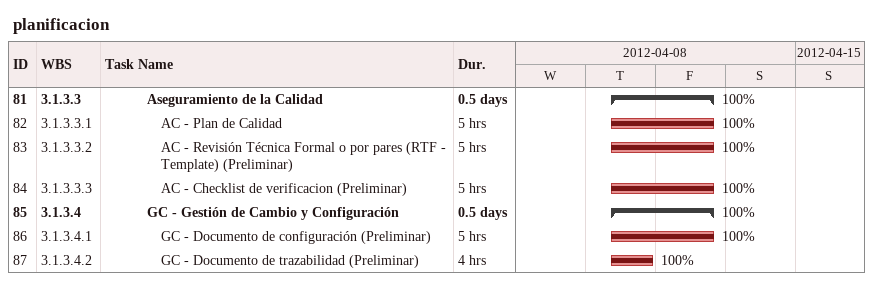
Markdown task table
planificacion

| ID | WBS | Task | Duration | Start | Finish | % complete |
|---|---|---|---|---|---|---|
| 81 | 3.1.3.3 | **Aseguramiento de la Calidad** | 0.5d | 2012-04-12 | 2012-04-13 | 100 |
| 82 | 3.1.3.3.1 | AC - Plan de Calidad | 5h | 2012-04-12 | 2012-04-13 | 100 |
| 83 | 3.1.3.3.2 | AC - Revisión Técnica Formal o por pares (RTF - Template) (Preliminar) | 5h | 2012-04-12 | 2012-04-13 | 100 |
| 84 | 3.1.3.3.3 | AC - Checklist de verificacion (Preliminar) | 5h | 2012-04-12 | 2012-04-13 | 100 |
| 85 | 3.1.3.4 | **GC - Gestión de Cambio y Configuración** | 0.5d | 2012-04-12 | 2012-04-13 | 100 |
| 86 | 3.1.3.4.1 | GC - Documento de configuración (Preliminar) | 5h | 2012-04-12 | 2012-04-13 | 100 |
| 87 | 3.1.3.4.2 | GC - Documento de trazabilidad (Preliminar) | 4h | 2012-04-12 | 2012-04-12 | 100 |
